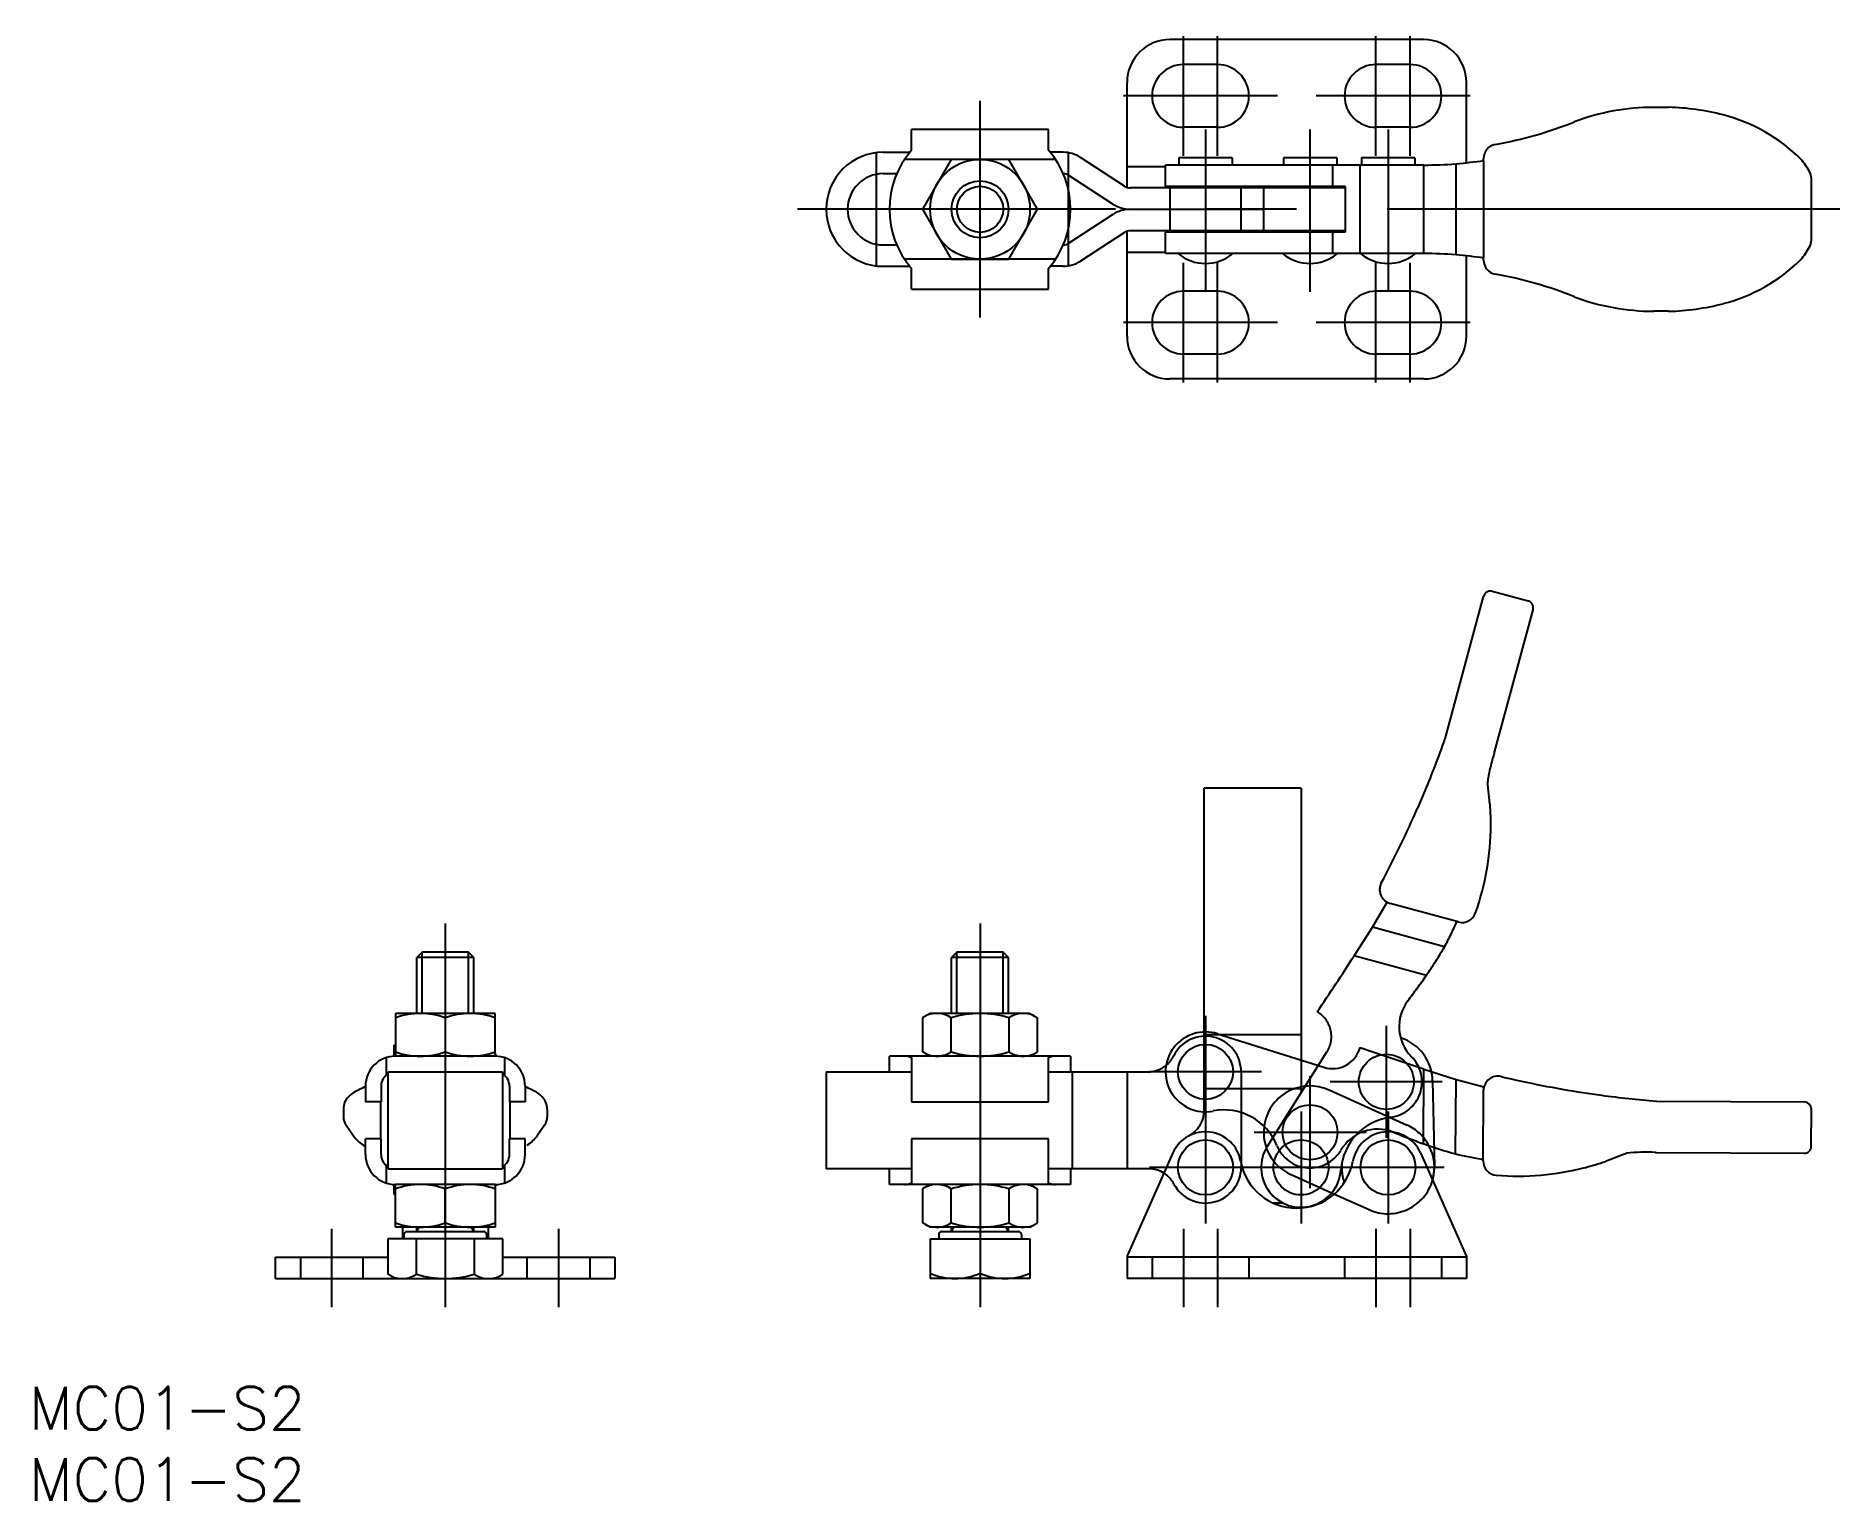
# Model space of a CAD drawing. Extents: x -29 to 98, y -16 to 87.
import ezdxf

# ---------------------------------------------------------------- set-up
doc = ezdxf.new("R2010")
doc.units = 0
for name, pattern in [('CENTER', [50.8, 31.75, -6.35, 6.35, -6.35]), ('DASHED', [19.05, 12.7, -6.35]), ('PHANTOM', [63.5, 31.75, -6.35, 6.35, -6.35, 6.35, -6.35])]:
    doc.linetypes.add(name, pattern=pattern)
doc.layers.get('0').update_dxf_attribs({"linetype": 'CONTINUOUS'})
doc.layers.add('CENTER', color=1, linetype='CENTER')
doc.styles.get("Standard").update_dxf_attribs({"font": 'txt.shx', "height": 3, "bigfont": 'bigfont.shx'})

msp = doc.modelspace()

# ---------------------------------------------------------------- linework, layer by layer
at = {"color": 7, "linetype": 'CONTINUOUS'}
for p, q in [((68.61, 86.9), (50.81, 86.9)), ((54.16, 85.15), (51.76, 85.15)), ((67.66, 85.15), (65.26, 85.15)), ((47.81, 76.54), (47.81, 83.9)), ((71.61, 78.27), (71.61, 83.9)), ((85.79, 82.15), (84.75, 82.15)), ((32.69, 79.15), (32.69, 80.6)), ((42.31, 80.6), (32.69, 80.6)), ((42.31, 79.15), (42.31, 80.6)), ((54.16, 80.75), (51.76, 80.75)), ((67.66, 80.75), (65.26, 80.75)), ((30.71, 79), (32.57, 79)), ((42.8, 78.5), (32.2, 78.5)), ((35.48, 78.5), (33.46, 75)), ((39.52, 78.5), (35.48, 78.5)), ((41.54, 75), (39.52, 78.5)), ((43.32, 79), (42.43, 79)), ((47.63, 76.62), (44.55, 78.63)), ((51.44, 78.6), (51.44, 78.1)), ((55.19, 78.6), (51.44, 78.6)), ((55.19, 78.6), (55.19, 78.1)), ((62.52, 78.6), (58.77, 78.6)), ((58.77, 78.6), (58.77, 78.1)), ((62.52, 78.6), (62.52, 78.1)), ((67.99, 78.6), (64.24, 78.6)), ((64.24, 78.6), (64.24, 78.1)), ((67.99, 78.6), (67.99, 78.1)), ((72.81, 78.41), (72.81, 78.56)), ((30.71, 77.5), (31.66, 77.5)), ((46.81, 75.37), (43.73, 77.38)), ((47.81, 78), (50.51, 78)), ((50.51, 76.6), (50.51, 78.1)), ((68.61, 78.1), (50.51, 78.1)), ((62.22, 78.1), (62.22, 76.6)), ((64.15, 71.9), (64.15, 78.1)), ((68.61, 71.9), (68.61, 78.1)), ((70.88, 71.81), (70.88, 78.19)), ((72.84, 71.59), (72.84, 78.41)), ((63.1, 76.5), (48.04, 76.5)), ((63.1, 76.6), (50.51, 76.6)), ((50.81, 76.5), (50.81, 73.5)), ((51.94, 76.5), (51.94, 76.6)), ((54.69, 76.5), (54.69, 76.6)), ((55.81, 73.5), (55.81, 76.5)), ((57.39, 73.5), (57.39, 76.5)), ((59.27, 76.5), (59.27, 76.6)), ((62.02, 76.5), (62.02, 76.6)), ((63.1, 76.6), (63.1, 73.4)), ((95.8, 72.85), (95.8, 77.15)), ((33.46, 75), (35.48, 71.5)), ((39.52, 71.5), (41.54, 75)), ((46.81, 74.63), (43.73, 72.62)), ((48.04, 75), (57.39, 75)), ((47.63, 73.38), (44.55, 71.37)), ((47.81, 66.1), (47.81, 73.46)), ((63.1, 73.5), (48.04, 73.5)), ((63.1, 73.4), (50.51, 73.4)), ((50.51, 71.9), (50.51, 73.4)), ((51.94, 73.4), (51.94, 73.5)), ((54.69, 73.5), (54.69, 73.4)), ((59.27, 73.4), (59.27, 73.5)), ((62.02, 73.5), (62.02, 73.4)), ((62.22, 73.4), (62.22, 71.9)), ((30.71, 72.5), (31.66, 72.5)), ((30.71, 71), (32.57, 71)), ((42.8, 71.5), (32.2, 71.5)), ((32.69, 69.4), (32.69, 70.85)), ((35.48, 71.5), (39.52, 71.5)), ((42.31, 69.4), (42.31, 70.85)), ((43.32, 71), (42.43, 71)), ((47.81, 72), (50.51, 72)), ((68.61, 71.9), (50.51, 71.9)), ((71.61, 66.1), (71.61, 71.73)), ((72.81, 71.44), (72.81, 71.59)), ((72.81, 71.44), (72.81, 71.59)), ((32.69, 69.4), (42.31, 69.4)), ((54.16, 69.25), (51.76, 69.25)), ((67.66, 69.25), (65.26, 69.25)), ((85.79, 67.85), (84.75, 67.85)), ((54.16, 64.85), (51.76, 64.85)), ((67.66, 64.85), (65.26, 64.85)), ((68.61, 63.1), (50.81, 63.1)), ((-1.62, 22.9), (-2, 22.52)), ((1.62, 22.9), (-1.62, 22.9)), ((2, 22.52), (1.62, 22.9)), ((35.88, 22.9), (35.5, 22.52)), ((39.12, 22.9), (35.88, 22.9)), ((39.5, 22.52), (39.12, 22.9)), ((2, 22.52), (-2, 22.52)), ((-2, 18.6), (-2, 22.52)), ((2, 18.6), (2, 22.52)), ((35.5, 18.6), (35.5, 22.52)), ((39.5, 22.52), (35.5, 22.52)), ((39.5, 18.6), (39.5, 22.52)), ((-3.5, 18.6), (-3.5, 15.6)), ((3.5, 18.6), (-3.5, 18.6)), ((0, 18.29), (0, 15.91)), ((3.5, 15.6), (3.5, 18.6)), ((34, 18.6), (33.46, 18.29)), ((33.46, 18.29), (33.46, 15.91)), ((41, 18.6), (34, 18.6)), ((35.48, 15.91), (35.48, 18.29)), ((39.52, 18.29), (39.52, 15.91)), ((41, 18.6), (41.54, 18.29)), ((41.54, 15.91), (41.54, 18.29)), ((54.15, 17.17), (61.62, 14.82)), ((-4.15, 15.5), (-4.15, 14.26)), ((-3.6, 16.38), (-3.5, 16.38)), ((-3.6, 16.38), (-3.6, 15.6)), ((3.5, 15.6), (-3.5, 15.6)), ((4.15, 15.5), (4.15, 14.26)), ((43.85, 15.6), (31.15, 15.6)), ((31.15, 14.5), (31.15, 15.6)), ((32.69, 15.5), (32.69, 12.4)), ((34, 15.6), (33.46, 15.91)), ((41, 15.6), (41.54, 15.91)), ((42.31, 12.4), (42.31, 15.5)), ((43.85, 15.6), (43.85, 14.5)), ((-4, 14.5), (4, 14.5)), ((-4, 7.7), (-4, 14.5)), ((4, 14.5), (4, 7.7)), ((26.71, 14.5), (26.71, 7.7)), ((26.71, 14.5), (32.69, 14.5)), ((42.31, 14.5), (49.28, 14.5)), ((43.99, 7.7), (43.99, 14.5)), ((47.82, 14.5), (47.82, 7.7)), ((68.59, 9.46), (68.61, 14.7)), ((68.61, 14.7), (70.88, 13.97)), ((70.85, 8.74), (70.88, 13.97)), ((70.88, 13.97), (72.84, 13.44)), ((-5.6, 13.5), (-5.6, 12.4)), ((-4.5, 13.5), (-4.5, 12.4)), ((4.5, 13.5), (4.5, 12.4)), ((5.6, 13.5), (5.6, 12.4)), ((72.78, 8.25), (72.81, 13.21)), ((79.77, 13.05), (81.07, 12.86)), ((-7.15, 11.89), (-7.15, 11.34)), ((-4.5, 12.4), (-5.6, 12.4)), ((-4.55, 12.4), (-4.55, 9.8)), ((5.6, 12.4), (4.5, 12.4)), ((4.55, 9.8), (4.55, 12.4)), ((7.15, 11.89), (7.15, 11.34)), ((32.69, 12.4), (42.31, 12.4)), ((55.81, 11.64), (55.81, 8.05)), ((84.91, 12.45), (84.97, 12.44)), ((84.97, 12.44), (95.3, 12.39)), ((95.79, 9.29), (95.8, 11.89)), ((-6.96, 10.76), (-6.44, 10.02)), ((6.96, 10.76), (6.44, 10.02)), ((-5.6, 8.7), (-5.6, 9.8)), ((-4.5, 9.8), (-5.6, 9.8)), ((-4.5, 8.7), (-4.5, 9.8)), ((5.6, 9.8), (4.5, 9.8)), ((4.5, 8.7), (4.5, 9.8)), ((5.6, 8.7), (5.6, 9.8)), ((32.69, 9.8), (32.69, 6.7)), ((42.31, 9.8), (32.69, 9.8)), ((42.31, 6.7), (42.31, 9.8)), ((-4.15, 7.94), (-4.15, 6.7)), ((-4, 7.7), (4, 7.7)), ((4.15, 7.94), (4.15, 6.7)), ((32.69, 7.7), (26.71, 7.7)), ((31.15, 6.6), (31.15, 7.7)), ((49.33, 7.7), (42.31, 7.7)), ((43.85, 7.7), (43.85, 6.6)), ((51.03, 8.82), (47.81, 1.6)), ((71.61, 1.6), (68.4, 8.82)), ((81.36, 8.23), (82.62, 8.73)), ((82.62, 8.73), (82.84, 8.79)), ((84.93, 8.84), (95.29, 8.79)), ((-3.6, 6.6), (-3.6, 5.93)), ((-3.5, 3.6), (-3.5, 6.6)), ((3.5, 6.6), (-3.5, 6.6)), ((3.5, 6.6), (3.5, 3.6)), ((43.85, 6.6), (31.15, 6.6)), ((34, 6.6), (33.46, 6.29)), ((41, 6.6), (41.54, 6.29)), ((59.31, 7.3), (62.35, 5.93)), ((-3.6, 5.93), (-3.5, 5.93)), ((0, 3.91), (0, 6.29)), ((33.46, 6.29), (33.46, 3.91)), ((35.48, 3.91), (35.48, 6.29)), ((39.52, 6.29), (39.52, 3.91)), ((41.54, 3.91), (41.54, 6.29)), ((34, 3.6), (33.46, 3.91)), ((41, 3.6), (41.54, 3.91)), ((-4.04, 2.8), (-4.04, 0.31)), ((4.04, 2.8), (-4.04, 2.8)), ((3.5, 3.6), (-3.5, 3.6)), ((-3, 3.6), (-3, 2.8)), ((-2.9, 3.1), (-2.9, 2.8)), ((-2.7, 3.3), (2.7, 3.3)), ((-2.02, 0.31), (-2.02, 2.8)), ((-2, 3.3), (-2, 3.6)), ((2, 3.3), (2, 3.6)), ((2.02, 2.8), (2.02, 0.31)), ((2.9, 3.1), (2.9, 2.8)), ((3, 3.6), (3, 2.8)), ((4.04, 0.31), (4.04, 2.8)), ((41, 3.6), (34, 3.6)), ((34, 2.8), (41, 2.8)), ((34, 2.8), (34, 0)), ((34.6, 3.1), (34.6, 2.8)), ((34.8, 3.3), (40.2, 3.3)), ((35.5, 3.3), (35.5, 3.6)), ((37.5, 2.8), (37.5, 0.37)), ((39.5, 3.3), (39.5, 3.6)), ((40.4, 3.1), (40.4, 2.8)), ((41, 2.8), (41, 0)), ((-11.9, 0), (-11.9, 1.5)), ((-11.9, 1.5), (-4.04, 1.5)), ((4.04, 1.5), (11.9, 1.5)), ((11.9, 1.5), (11.9, 0)), ((47.81, 1.6), (47.81, 0)), ((71.61, 1.5), (47.81, 1.5)), ((71.61, 1.6), (71.61, 0)), ((-11.9, 0), (11.9, 0)), ((-3.5, 0), (-4.04, 0.31)), ((3.5, 0), (4.04, 0.31)), ((71.61, 0), (47.81, 0)), ((41, 0), (34, 0))]:
    msp.add_line(p, q, dxfattribs=at)
at = {"color": 3, "linetype": 'PHANTOM'}
for p, q in [((75.93, 47.52), (73.42, 48.2)), ((70.11, 37.87), (72.81, 47.85)), ((73.58, 36.92), (76.29, 46.91)), ((70.1, 37.82), (70.11, 37.87)), ((53.21, 11.78), (53.21, 34.4)), ((60.01, 34.4), (53.21, 34.4)), ((60.01, 34.4), (60.01, 13.04)), ((68.19, 33), (68.71, 34.21)), ((73.11, 34.65), (73.1, 34.88)), ((73.26, 33.31), (73.11, 34.65)), ((65.03, 24.64), (66.04, 26.4)), ((71.04, 25.02), (66.26, 26.31)), ((63.74, 22.64), (65.03, 24.64)), ((70.07, 23.28), (65.03, 24.64)), ((68.8, 21.27), (63.74, 22.64)), ((65.99, 17.72), (65.99, 9.87)), ((53.21, 17.12), (60.01, 17.12)), ((57.65, 9.3), (61.83, 15.91)), ((60.01, 13.3), (53.21, 13.3)), ((69.91, 13.8), (62.06, 13.8)), ((69.24, 13.87), (69.36, 7.87)), ((60.01, 11.73), (60.01, 3.87)), ((63.94, 7.8), (56.09, 7.8)), ((62.86, 8.03), (62.86, 7.73)), ((58.75, 5.3), (58.05, 5.3))]:
    msp.add_line(p, q, dxfattribs=at)
at = {"color": 3, "linetype": 'CONTINUOUS'}
for p, q in [((-1.62, 18.6), (-1.62, 22.9)), ((1.62, 18.6), (1.62, 22.9)), ((35.88, 18.6), (35.88, 22.9)), ((39.12, 18.6), (39.12, 22.9)), ((-2, 3.3), (-1.83, 3.6)), ((2, 3.3), (1.83, 3.6)), ((35.5, 3.3), (35.67, 3.6)), ((39.5, 3.3), (39.33, 3.6))]:
    msp.add_line(p, q, dxfattribs=at)
at = {"color": 3, "linetype": 'DASHED'}
for p, q in [((55.81, 14.5), (55.81, 11.64)), ((61.98, 13.23), (67.45, 10.76)), ((55.81, 8.05), (55.81, 7.8)), ((62.35, 5.93), (64.78, 4.84)), ((-10.15, 1.5), (-10.15, 0)), ((-5.75, 0), (-5.75, 1.5)), ((5.75, 0), (5.75, 1.5)), ((10.15, 0), (10.15, 1.5)), ((49.56, 1.5), (49.56, 0)), ((56.36, 1.5), (56.36, 0)), ((63.06, 1.5), (63.06, 0)), ((69.86, 1.5), (69.86, 0))]:
    msp.add_line(p, q, dxfattribs=at)
at = {"color": 7, "linetype": 'CONTINUOUS'}
for centre, radius in [((37.5, 75), 3.5), ((37.5, 75), 2), ((53.31, 14.5), 1.93), ((60.64, 10.26), 1.93), ((53.31, 7.8), 1.93), ((66.11, 7.8), 1.93)]:
    msp.add_circle(centre, radius, dxfattribs=at)
at = {"color": 3, "linetype": 'CONTINUOUS'}
msp.add_circle((37.5, 75), 1.62, dxfattribs=at)
at = {"color": 3, "linetype": 'PHANTOM'}
for centre in [(65.99, 13.8), (65.99, 13.8), (60.01, 7.8)]:
    msp.add_circle(centre, 1.93, dxfattribs=at)
at = {"color": 7, "linetype": 'CONTINUOUS'}
for centre, radius, start, end in [((50.81, 83.9), 3, 90, 180), ((68.61, 83.9), 3, 360, 90), ((51.76, 82.95), 2.2, 90, 270), ((54.16, 82.95), 2.2, 270, 90), ((65.26, 82.95), 2.2, 90, 270), ((67.66, 82.95), 2.2, 270, 90), ((68.61, 107.55), 28.45, 280.171, 291.804), ((84.75, 66.3), 15.85, 90, 110.5924), ((85.37, 65.21), 16.95, 75.4856, 88.5784), ((86.61, 70), 12, 45.2633, 75.4855), ((30.71, 75), 4, 90, 270), ((37.5, 75), 6.35, 139.1907, 220.8093), ((37.5, 75), 6.35, 319.1907, 40.8093), ((43.32, 76.75), 2.25, 56.8596, 90), ((73.81, 78.56), 1, 100.171, 180), ((91.3, 75.22), 5, 28.9472, 41.3485), ((30.71, 75), 2.5, 90, 270), ((43.32, 76.75), 0.75, 56.8596, 88.6043), ((68.46, 110.55), 32.45, 270.2649, 274.2619), ((6.99, 646.95), 572.34, 276.4094, 276.6069), ((94.8, 77.15), 1, 360, 28.9472), ((48.04, 77.25), 0.75, 236.8596, 270), ((48.04, 77.25), 2.25, 236.8596, 270), ((48.04, 72.75), 2.25, 90, 123.1404), ((48.04, 72.75), 0.75, 90, 123.1404), ((43.32, 73.25), 0.75, 271.3957, 303.1404), ((91.3, 74.78), 5, 318.6515, 331.0528), ((94.8, 72.85), 1, 331.0528, 0), ((43.32, 73.25), 2.25, 270, 303.1404), ((53.31, 74.2), 3, 230.0555, 309.9445), ((60.64, 74.2), 3, 230.0555, 309.9445), ((66.11, 74.2), 3, 230.0555, 309.9445), ((68.46, 39.45), 32.45, 85.7381, 89.7351), ((6.99, -496.95), 572.34, 83.3931, 83.5906), ((73.81, 71.44), 1, 180, 259.829), ((86.61, 80), 12, 284.5145, 314.7367), ((68.61, 42.45), 28.45, 68.196, 79.829), ((51.76, 67.05), 2.2, 90, 270), ((54.16, 67.05), 2.2, 270, 90), ((65.26, 67.05), 2.2, 90, 270), ((67.66, 67.05), 2.2, 270, 90), ((84.75, 83.7), 15.85, 249.4076, 270), ((85.37, 84.79), 16.95, 271.4216, 284.5144), ((50.81, 66.1), 3, 180, 270), ((68.61, 66.1), 3, 270, 0), ((-1.75, 13.55), 5.05, 69.7438, 110.2562), ((1.75, 13.55), 5.05, 69.7438, 110.2562), ((34.47, 16.81), 1.79, 55.6158, 115.6158), ((37.5, 11.91), 6.69, 72.412, 107.588), ((40.53, 16.81), 1.79, 64.3842, 124.3842), ((53.31, 14.5), 2.8, 72.5452, 281.0211), ((-3.5, 13.5), 2.1, 90, 180), ((-1.75, 20.65), 5.05, 249.7438, 290.2562), ((1.75, 20.65), 5.05, 249.7438, 290.2562), ((0.8, 14.5), 3, 21.4689, 25.8419), ((3.5, 13.5), 2.1, 0, 90), ((32.16, 14.17), 1.43, 68.054, 88.2742), ((34.47, 17.39), 1.79, 244.3842, 304.3842), ((37.5, 22.29), 6.69, 252.412, 287.588), ((40.53, 17.39), 1.79, 235.6158, 295.6158), ((42.84, 14.17), 1.43, 91.7258, 111.946), ((62.22, 16.73), 2, 252.5452, 344.7174), ((183.45, 363.33), 367.05, 251.0327, 251.7688), ((-3.5, 13.5), 1, 120.0033, 180), ((3.5, 13.5), 1, 0, 60.0033), ((49.28, 16.5), 2, 270, 309.3489), ((73.81, 13.2), 1, 76.573, 179.7175), ((90.73, 84.08), 71.87, 256.573, 261.2291), ((-5.95, 11.89), 1.2, 134.6584, 180), ((-5.04, 10.97), 2.5, 115.3917, 134.6584), ((-4.3, 9.88), 3.8, 110.033, 118.4451), ((4.3, 9.88), 3.8, 61.5549, 69.967), ((5.04, 10.97), 2.5, 45.3416, 64.6083), ((5.95, 11.89), 1.2, 0, 45.3416), ((90.73, 84.08), 71.87, 262.2786, 265.3587), ((54.61, 7.83), 4, 22.0198, 101.0211), ((95.3, 11.89), 0.5, 359.7175, 89.7175), ((-6.15, 11.34), 1, 180, 215.5412), ((6.15, 11.34), 1, 324.4588, 0), ((53.31, 7.8), 2.5, 10.0633, 155.9802), ((60.64, 10.26), 3.25, 172.7042, 245.7553), ((65.39, 7.48), 3, 68.5953, 149.6051), ((66.11, 7.8), 2.5, 24.0198, 169.9367), ((-4.54, 11.32), 2.3, 214.5337, 238.2288), ((-3.94, 12), 3.2, 235.5808, 238.8209), ((4.54, 11.32), 2.3, 301.7712, 325.4663), ((60.64, 10.26), 2.5, 202.0198, 329.6051), ((84.32, 53.4), 46.67, 248.9339, 250.3015), ((77.5, 33.55), 25.68, 249.6987, 254.9958), ((66.11, 7.8), 3.25, 344.3047, 27.8432), ((84.2, -2.85), 11.72, 86.7722, 96.6447), ((95.29, 9.29), 0.5, 269.7175, 359.7175), ((-3.5, 8.7), 2.1, 180, 270), ((-3.5, 8.7), 1, 180, 239.9967), ((3.5, 8.7), 2.1, 270, 0), ((3.5, 8.7), 1, 299.9967, 0), ((49.33, 5.7), 2, 57.918, 90), ((59.71, 8.94), 4, 190.0633, 349.9367), ((75.28, 26.04), 17.85, 255.6497, 261.9723), ((73.78, 8.25), 1, 179.7175, 265.3168), ((75.22, 25.81), 18.62, 265.3168, 284.5811), ((75.22, 25.77), 18.59, 284.601, 289.2901), ((84.94, 10.34), 1.5, 266.7721, 269.7175), ((-1.75, 1.55), 5.05, 69.7438, 110.2562), ((1.75, 1.55), 5.05, 69.7438, 110.2562), ((0.8, 7.8), 3, 334.1581, 336.4341), ((32.16, 8.03), 1.43, 271.7258, 291.946), ((34.47, 4.81), 1.79, 55.6158, 115.6158), ((37.5, -0.09), 6.69, 72.412, 107.588), ((40.53, 4.81), 1.79, 64.3842, 124.3842), ((42.84, 8.03), 1.43, 248.054, 268.2742), ((-1.75, 8.65), 5.05, 249.7438, 290.2562), ((1.75, 8.65), 5.05, 249.7438, 290.2562), ((34.47, 5.39), 1.79, 244.3842, 304.3842), ((37.5, 10.29), 6.69, 252.412, 287.588), ((40.53, 5.39), 1.79, 235.6158, 295.6158), ((-2.7, 3.1), 0.2, 90, 180), ((2.7, 3.1), 0.2, 0, 90), ((34.8, 3.1), 0.2, 90, 180), ((40.2, 3.1), 0.2, 0, 90), ((-3.03, 1.79), 1.79, 244.3842, 304.3842), ((0, 6.69), 6.69, 252.412, 287.588), ((3.03, 1.79), 1.79, 235.6158, 295.6158), ((35.75, 4.32), 4.32, 246.1022, 293.8978), ((39.25, 4.32), 4.32, 246.1022, 293.8978)]:
    msp.add_arc(centre, radius, start, end, dxfattribs=at)
at = {"color": 3, "linetype": 'PHANTOM'}
for centre, radius, start, end in [((73.29, 47.72), 0.5, 74.8669, 164.8669), ((75.8, 47.04), 0.5, 344.867, 74.8669), ((2.35, 61.8), 71.87, 337.4281, 340.5081), ((84.7, 33.21), 11.72, 161.9216, 171.7942), ((72.14, 37.31), 1.5, 341.9215, 344.867), ((2.34, 61.8), 71.87, 331.7225, 336.3785), ((54.73, 31.87), 18.59, 359.7505, 4.4396), ((54.7, 31.88), 18.62, 340.4663, 359.7306), ((66.52, 27.28), 1, 151.7225, 254.8669), ((71.3, 25.98), 1, 254.8669, 340.4663), ((54.49, 31.99), 17.85, 330.7991, 337.1218), ((47.8, 36.06), 25.68, 324.8482, 330.1453), ((-243.81, 222.99), 367.05, 326.1822, 326.9183), ((30.36, 47.74), 46.67, 322.7457, 325.451), ((69.89, 17.67), 3, 142.7457, 224.7546), ((60.14, 16.98), 2, 327.6946, 59.8669), ((65.99, 13.8), 3.25, 1.2114, 71.8319), ((65.99, 13.8), 2.5, 277.1693, 44.7546), ((51.21, 11.78), 2, 297.8181, 0), ((66.8, 7.35), 4, 97.1693, 176.1706), ((60.01, 7.8), 2.8, 147.6946, 356.1706), ((66.11, 7.8), 3.25, 181.2114, 199.3265), ((66.11, 7.8), 3.25, 344.3047, 1.2114)]:
    msp.add_arc(centre, radius, start, end, dxfattribs=at)
at = {"color": 3, "linetype": 'DASHED'}
for centre, radius, start, end in [((53.31, 14.5), 2.5, 0, 153.6122), ((49.28, 16.5), 2, 309.3489, 333.6122), ((60.64, 10.26), 3.25, 65.7553, 172.7042), ((65.39, 7.48), 3, 67.5962, 68.5953), ((84.32, 53.4), 46.67, 247.5962, 248.9339), ((66.11, 7.8), 3.25, 27.8432, 65.7553), ((53.31, 7.8), 2.5, 207.8181, 0), ((49.33, 5.7), 2, 27.8181, 57.918), ((66.11, 7.8), 3.25, 245.7553, 344.3047)]:
    msp.add_arc(centre, radius, start, end, dxfattribs=at)
at = {"layer": 'CENTER', "color": 1, "linetype": 'CENTER'}
for p, q in [((51.76, 78.75), (51.76, 87.15)), ((54.16, 78.75), (54.16, 87.15)), ((65.26, 78.75), (65.26, 87.15)), ((67.66, 78.75), (67.66, 87.15)), ((37.5, 67.4), (37.5, 82.6)), ((58.36, 82.95), (47.56, 82.95)), ((71.86, 82.95), (61.06, 82.95)), ((53.31, 80.6), (53.31, 69.2)), ((60.64, 69.2), (60.64, 80.6)), ((66.11, 80.6), (66.11, 69.2)), ((30.21, 79), (30.21, 71)), ((43.71, 71), (43.71, 79)), ((97.8, 75), (24.71, 75)), ((51.76, 62.85), (51.76, 71.25)), ((54.16, 62.85), (54.16, 71.25)), ((65.26, 62.85), (65.26, 71.25)), ((67.66, 62.85), (67.66, 71.25)), ((58.36, 67.05), (47.56, 67.05)), ((71.86, 67.05), (61.06, 67.05)), ((0, 24.9), (0, -2)), ((37.5, 24.9), (37.5, -2)), ((53.31, 18.43), (53.31, 3.87)), ((57.24, 14.5), (49.39, 14.5)), ((60.64, 6.34), (60.64, 14.19)), ((66.11, 11.73), (66.11, 3.87)), ((56.72, 10.26), (64.57, 10.26)), ((57.24, 7.8), (49.39, 7.8)), ((70.04, 7.8), (62.19, 7.8)), ((-7.95, -2), (-7.95, 3.5)), ((7.95, 3.5), (7.95, -2)), ((51.76, 3.5), (51.76, -2)), ((54.16, 3.5), (54.16, -2)), ((65.26, 3.5), (65.26, -2)), ((67.66, 3.5), (67.66, -2))]:
    msp.add_line(p, q, dxfattribs=at)

# ---------------------------------------------------------------- texts
at = {"color": 7, "linetype": 'CONTINUOUS'}
for p in [(-29.21, -10.59), (-29.21, -15.59)]:
    msp.add_text('MC01-S2', height=3, dxfattribs=at).set_placement(p)

doc.saveas('drawing.dxf')
